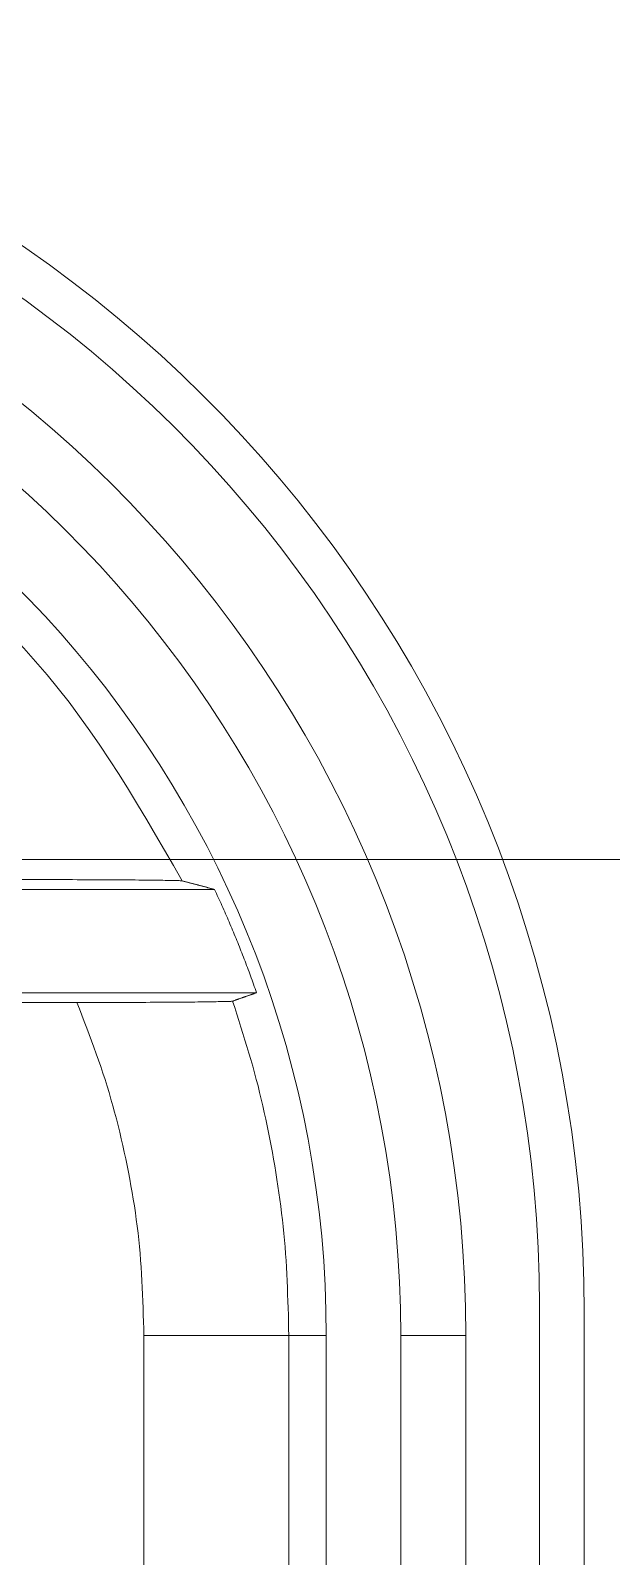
# Model space of a CAD drawing. Header units: inches. Extents: x 0 to 40, y 35.9 to 64.1.
# Drawn here: x 29.175 to 29.534, y 52.401 to 53.345 of the extents above; entities that cross this region are included whole.
import ezdxf

# ---------------------------------------------------------------- set-up
doc = ezdxf.new("R2010")
doc.units = ezdxf.units.IN
doc.header["$MEASUREMENT"] = 0
doc.layers.add('2', color=7, linetype='Continuous')

# ---------------------------------------------------------------- blocks, each defined once
blk = doc.blocks.new('block 1965')
at = {"layer": '2', "color": 7, "lineweight": 18, "true_color": 0xffffff}
blk.add_lwpolyline([(29.03382, 52.75023), (29.31449, 52.75023)], dxfattribs=at)
blk = doc.blocks.new('block 2090')
at = {"layer": '2', "color": 7, "lineweight": 18, "true_color": 0xffffff}
blk.add_lwpolyline([(29.44416, 52.53824), (29.44416, 49.27517)], dxfattribs=at)
blk = doc.blocks.new('block 2113')
at = {"layer": '2', "color": 7, "lineweight": 18, "true_color": 0xffffff}
blk.add_lwpolyline([(29.44416, 52.53824), (29.40379, 52.53824)], dxfattribs=at)
blk = doc.blocks.new('block 2118')
at = {"layer": '2', "color": 7, "lineweight": 18, "true_color": 0xffffff}
blk.add_lwpolyline([(29.40379, 49.27517), (29.40379, 52.53824)], dxfattribs=at)
blk = doc.blocks.new('block 2232')
at = {"layer": '2', "color": 7, "lineweight": 18, "true_color": 0xffffff}
blk.add_lwpolyline([(29.03382, 52.81418), (29.28844, 52.81418)], dxfattribs=at)
blk = doc.blocks.new('block 2243')
at = {"layer": '2', "color": 7, "lineweight": 18, "true_color": 0xffffff}
blk.add_lwpolyline([(29.35769, 49.27517), (29.35769, 52.53824)], dxfattribs=at)
blk = doc.blocks.new('block 2247')
at = {"layer": '2', "color": 7, "lineweight": 18, "true_color": 0xffffff}
blk.add_lwpolyline([(29.48967, 52.55626), (29.48967, 49.42155)], dxfattribs=at)
blk = doc.blocks.new('block 2248')
at = {"layer": '2', "color": 7, "lineweight": 18, "true_color": 0xffffff}
blk.add_lwpolyline([(29.51744, 49.42155), (29.51744, 52.55261)], dxfattribs=at)
blk = doc.blocks.new('block 2304')
at = {"layer": '2', "color": 7, "lineweight": 18, "true_color": 0xffffff}
blk.add_open_spline([(28.81764, 53.31743), (29.20159, 53.26953), (29.48971, 52.94316), (29.48967, 52.55626)], degree=3, dxfattribs=at)
blk = doc.blocks.new('block 2351')
at = {"layer": '2', "color": 7, "lineweight": 18, "true_color": 0xffffff}
blk.add_open_spline([(29.40379, 52.53824), (29.40379, 52.8924), (29.13982, 53.19103), (28.78835, 53.23453)], degree=3, dxfattribs=at)
blk = doc.blocks.new('block 2398')
at = {"layer": '2', "color": 7, "lineweight": 18, "true_color": 0xffffff}
blk.add_open_spline([(29.35769, 52.53824), (29.35769, 52.86914), (29.11106, 53.14816), (28.78267, 53.18879)], degree=3, dxfattribs=at)
blk = doc.blocks.new('block 2399')
at = {"layer": '2', "color": 7, "lineweight": 18, "true_color": 0xffffff}
blk.add_open_spline([(28.79332, 53.27461), (29.16501, 53.2286), (29.44416, 52.91279), (29.44416, 52.53824)], degree=3, dxfattribs=at)
blk = doc.blocks.new('block 2450')
at = {"layer": '2', "color": 7, "lineweight": 18, "true_color": 0xffffff}
blk.add_open_spline([(28.81726, 53.34548), (29.2173, 53.29563), (29.51744, 52.95573), (29.51744, 52.55261)], degree=3, dxfattribs=at)
blk = doc.blocks.new('block 2480')
at = {"layer": '2', "color": 7, "lineweight": 18, "true_color": 0xffffff}
blk.add_open_spline([(29.16432, 52.82024), (29.16432, 52.82024), (29.16742, 52.82024), (29.16742, 52.82024), (29.16742, 52.82024), (29.17052, 52.82024), (29.17052, 52.82024), (29.17052, 52.82024), (29.17362, 52.82022), (29.17362, 52.82022), (29.17362, 52.82022), (29.17669, 52.82022), (29.17669, 52.82022), (29.17669, 52.82022), (29.17975, 52.82022), (29.17975, 52.82022), (29.17975, 52.82022), (29.18278, 52.8202), (29.18278, 52.8202), (29.18278, 52.8202), (29.18582, 52.8202), (29.18582, 52.8202), (29.18582, 52.8202), (29.18881, 52.8202), (29.18881, 52.8202), (29.18881, 52.8202), (29.19178, 52.82019), (29.19178, 52.82019), (29.19178, 52.82019), (29.19474, 52.82019), (29.19474, 52.82019), (29.19474, 52.82019), (29.19767, 52.82017), (29.19767, 52.82017), (29.19767, 52.82017), (29.20056, 52.82017), (29.20056, 52.82017), (29.20056, 52.82017), (29.20342, 52.82015), (29.20342, 52.82015), (29.20342, 52.82015), (29.20628, 52.82015), (29.20628, 52.82015), (29.20628, 52.82015), (29.20907, 52.82014), (29.20907, 52.82014), (29.20907, 52.82014), (29.21183, 52.82014), (29.21183, 52.82014), (29.21183, 52.82014), (29.21458, 52.82012), (29.21458, 52.82012), (29.21458, 52.82012), (29.21727, 52.8201), (29.21727, 52.8201), (29.21727, 52.8201), (29.21992, 52.82008), (29.21992, 52.82008), (29.21992, 52.82008), (29.22251, 52.82007), (29.22251, 52.82007), (29.22251, 52.82007), (29.22509, 52.82007), (29.22509, 52.82007), (29.22509, 52.82007), (29.2276, 52.82005), (29.2276, 52.82005), (29.2276, 52.82005), (29.23005, 52.82003), (29.23005, 52.82003), (29.23005, 52.82003), (29.23246, 52.82001), (29.23246, 52.82001), (29.23246, 52.82001), (29.23484, 52.82), (29.23484, 52.82), (29.23484, 52.82), (29.23715, 52.81998), (29.23715, 52.81998), (29.23715, 52.81998), (29.23939, 52.81996), (29.23939, 52.81996), (29.23939, 52.81996), (29.24156, 52.81993), (29.24156, 52.81993), (29.24156, 52.81993), (29.24369, 52.81993), (29.24369, 52.81993), (29.24369, 52.81993), (29.24573, 52.81989), (29.24573, 52.81989), (29.24573, 52.81989), (29.24769, 52.81988), (29.24769, 52.81988), (29.24769, 52.81988), (29.24958, 52.81986), (29.24958, 52.81986), (29.24958, 52.81986), (29.25141, 52.81983), (29.25141, 52.81983), (29.25141, 52.81983), (29.25317, 52.81981), (29.25317, 52.81981), (29.25317, 52.81981), (29.25482, 52.81979), (29.25482, 52.81979), (29.25482, 52.81979), (29.25641, 52.81976), (29.25641, 52.81976), (29.25641, 52.81976), (29.25792, 52.81974), (29.25792, 52.81974), (29.25792, 52.81974), (29.2593, 52.81972), (29.2593, 52.81972), (29.2593, 52.81972), (29.26064, 52.81969), (29.26064, 52.81969), (29.26064, 52.81969), (29.26185, 52.81967), (29.26185, 52.81967), (29.26185, 52.81967), (29.26299, 52.81965), (29.26299, 52.81965), (29.26299, 52.81965), (29.26402, 52.81962), (29.26402, 52.81962), (29.26402, 52.81962), (29.26495, 52.81958), (29.26495, 52.81958), (29.26495, 52.81958), (29.26578, 52.81957), (29.26578, 52.81957), (29.26578, 52.81957), (29.2665, 52.81955), (29.2665, 52.81955), (29.2665, 52.81955), (29.26712, 52.81951), (29.26712, 52.81951), (29.26712, 52.81951), (29.26764, 52.81948), (29.26764, 52.81948), (29.26764, 52.81948), (29.26802, 52.81946), (29.26802, 52.81946), (29.26802, 52.81946), (29.26829, 52.81943), (29.26829, 52.81943)], degree=3, knots=[0, 0, 0, 0, 1, 1, 1, 2, 2, 2, 3, 3, 3, 4, 4, 4, 5, 5, 5, 6, 6, 6, 7, 7, 7, 8, 8, 8, 9, 9, 9, 10, 10, 10, 11, 11, 11, 12, 12, 12, 13, 13, 13, 14, 14, 14, 15, 15, 15, 16, 16, 16, 17, 17, 17, 18, 18, 18, 19, 19, 19, 20, 20, 20, 21, 21, 21, 22, 22, 22, 23, 23, 23, 24, 24, 24, 25, 25, 25, 26, 26, 26, 27, 27, 27, 28, 28, 28, 29, 29, 29, 30, 30, 30, 31, 31, 31, 32, 32, 32, 33, 33, 33, 34, 34, 34, 35, 35, 35, 36, 36, 36, 37, 37, 37, 38, 38, 38, 39, 39, 39, 40, 40, 40, 41, 41, 41, 42, 42, 42, 43, 43, 43, 44, 44, 44, 45, 45, 45, 46, 46, 46, 47, 47, 47, 48, 48, 48, 49, 49, 49, 49], dxfattribs=at)
blk = doc.blocks.new('block 2577')
at = {"layer": '2', "color": 7, "lineweight": 18, "true_color": 0xffffff}
blk.add_lwpolyline([(29.28844, 52.81418), (29.28903, 52.81292), (29.28962, 52.81166), (29.2902, 52.81042), (29.29079, 52.80916), (29.29137, 52.8079), (29.29192, 52.80665), (29.29251, 52.80539), (29.2931, 52.80413), (29.29365, 52.80288), (29.2942, 52.8016), (29.29478, 52.80034), (29.29534, 52.79909), (29.29589, 52.79781), (29.29644, 52.79655), (29.29699, 52.79528), (29.29754, 52.79402), (29.29806, 52.79275), (29.29861, 52.79147), (29.29916, 52.7902), (29.29968, 52.78892), (29.30023, 52.78765), (29.30074, 52.78637), (29.3013, 52.7851), (29.30181, 52.78382), (29.30233, 52.78255), (29.30285, 52.78127), (29.30336, 52.77998), (29.30388, 52.77871), (29.3044, 52.77742), (29.30488, 52.77614), (29.30539, 52.77485), (29.30591, 52.77356), (29.30639, 52.77228), (29.30691, 52.77099), (29.30739, 52.7697), (29.30788, 52.76841), (29.30839, 52.76712), (29.30887, 52.76582), (29.30936, 52.76453), (29.30984, 52.76322), (29.31032, 52.76193), (29.31077, 52.76064), (29.31125, 52.75935), (29.31173, 52.75804), (29.31218, 52.75675), (29.31266, 52.75544), (29.31311, 52.75414), (29.31359, 52.75284), (29.31404, 52.75153), (29.31449, 52.75023)], dxfattribs=at)
blk = doc.blocks.new('block 2617')
at = {"layer": '2', "color": 7, "lineweight": 18, "true_color": 0xffffff}
blk.add_lwpolyline([(29.24473, 52.16526), (29.24473, 52.1727), (29.24473, 52.18017), (29.24473, 52.18762), (29.24473, 52.19509), (29.24473, 52.20255), (29.24473, 52.21001), (29.24473, 52.21747), (29.24473, 52.22493), (29.24473, 52.23238), (29.24473, 52.23984), (29.24473, 52.2473), (29.24473, 52.25476), (29.24473, 52.26222), (29.24473, 52.26968), (29.24473, 52.27715), (29.24473, 52.28459), (29.24473, 52.29207), (29.24473, 52.29951), (29.24473, 52.30699), (29.24473, 52.31445), (29.24473, 52.32191), (29.24473, 52.32936), (29.24473, 52.33682), (29.24473, 52.34428), (29.24473, 52.35174), (29.24473, 52.3592), (29.24473, 52.36666), (29.24473, 52.37412), (29.24473, 52.38157), (29.24473, 52.38905), (29.24473, 52.39649), (29.24473, 52.40397), (29.24473, 52.41141), (29.24473, 52.41888), (29.24473, 52.42634), (29.24473, 52.4338), (29.24473, 52.44126), (29.24473, 52.44872), (29.24473, 52.45618), (29.24473, 52.46364), (29.24473, 52.4711), (29.24473, 52.47855), (29.24473, 52.48601), (29.24473, 52.49347), (29.24473, 52.50095), (29.24473, 52.50839), (29.24473, 52.51586), (29.24473, 52.52332), (29.24473, 52.53078), (29.24473, 52.53824)], dxfattribs=at)
blk = doc.blocks.new('block 2639')
at = {"layer": '2', "color": 7, "lineweight": 18, "true_color": 0xffffff}
blk.add_lwpolyline([(29.33454, 52.16476), (29.33454, 52.17223), (29.33454, 52.17969), (29.33454, 52.18717), (29.33454, 52.19464), (29.33454, 52.2021), (29.33454, 52.20958), (29.33454, 52.21704), (29.33454, 52.22451), (29.33454, 52.23199), (29.33454, 52.23946), (29.33454, 52.24692), (29.33454, 52.2544), (29.33454, 52.26186), (29.33454, 52.26933), (29.33454, 52.27681), (29.33454, 52.28427), (29.33454, 52.29174), (29.33454, 52.2992), (29.33454, 52.30668), (29.33454, 52.31415), (29.33454, 52.32161), (29.33454, 52.32909), (29.33454, 52.33655), (29.33454, 52.34402), (29.33454, 52.3515), (29.33454, 52.35897), (29.33454, 52.36643), (29.33454, 52.37391), (29.33454, 52.38137), (29.33454, 52.38884), (29.33454, 52.39632), (29.33454, 52.40378), (29.33454, 52.41125), (29.33454, 52.41871), (29.33454, 52.42619), (29.33454, 52.43366), (29.33454, 52.44114), (29.33454, 52.4486), (29.33454, 52.45607), (29.33454, 52.46353), (29.33454, 52.47101), (29.33454, 52.47848), (29.33454, 52.48594), (29.33454, 52.49342), (29.33454, 52.50088), (29.33454, 52.50835), (29.33454, 52.51583), (29.33454, 52.52331), (29.33454, 52.53076), (29.33454, 52.53824)], dxfattribs=at)
blk = doc.blocks.new('block 2645')
at = {"layer": '2', "color": 7, "lineweight": 18, "true_color": 0xffffff}
blk.add_lwpolyline([(29.20332, 52.74419), (29.20087, 52.74419), (29.19842, 52.74419), (29.19601, 52.74417), (29.19357, 52.74417), (29.19112, 52.74417), (29.18867, 52.74417), (29.18623, 52.74417), (29.18378, 52.74417), (29.18134, 52.74417), (29.17889, 52.74417), (29.17644, 52.74417), (29.174, 52.74417), (29.17155, 52.74417), (29.16911, 52.74417), (29.16666, 52.74417), (29.16421, 52.74417), (29.16177, 52.74417), (29.15932, 52.74417), (29.15688, 52.74415), (29.15447, 52.74415), (29.15202, 52.74415), (29.14957, 52.74415), (29.14713, 52.74415), (29.14468, 52.74415), (29.14223, 52.74415), (29.13979, 52.74415), (29.13734, 52.74415), (29.1349, 52.74415), (29.13245, 52.74414), (29.13, 52.74414), (29.12756, 52.74414), (29.12511, 52.74414), (29.12267, 52.74414), (29.12022, 52.74414), (29.11777, 52.74414), (29.11533, 52.74414), (29.11288, 52.74414), (29.11044, 52.74414), (29.10799, 52.74414), (29.10554, 52.74414), (29.10313, 52.74414), (29.10069, 52.74414), (29.09824, 52.74414), (29.0958, 52.74414), (29.09335, 52.74414), (29.0909, 52.74412), (29.08846, 52.74412), (29.08601, 52.74412), (29.08356, 52.74412), (29.08112, 52.74412)], dxfattribs=at)
blk = doc.blocks.new('block 2653')
at = {"layer": '2', "color": 7, "lineweight": 18, "true_color": 0xffffff}
blk.add_lwpolyline([(29.24473, 52.53824), (29.24462, 52.54246), (29.24449, 52.5467), (29.24438, 52.55094), (29.24424, 52.55516), (29.24411, 52.55938), (29.24393, 52.56361), (29.24376, 52.56783), (29.24356, 52.57205), (29.24331, 52.57627), (29.24304, 52.58049), (29.24273, 52.58471), (29.24238, 52.58892), (29.242, 52.59314), (29.24159, 52.59734), (29.24111, 52.60154), (29.24059, 52.60573), (29.24004, 52.60993), (29.23946, 52.61412), (29.23884, 52.6183), (29.23818, 52.62247), (29.23749, 52.62666), (29.23673, 52.63083), (29.23598, 52.63498), (29.23518, 52.63915), (29.23436, 52.6433), (29.23353, 52.64743), (29.23263, 52.65158), (29.2317, 52.6557), (29.23077, 52.65983), (29.22977, 52.66395), (29.22878, 52.66805), (29.22774, 52.67215), (29.22664, 52.67623), (29.22554, 52.68032), (29.22437, 52.68438), (29.22316, 52.68843), (29.22195, 52.69248), (29.22068, 52.69651), (29.21937, 52.70052), (29.21799, 52.70453), (29.21661, 52.70853), (29.21524, 52.71251), (29.21379, 52.71649), (29.21234, 52.72047), (29.21086, 52.72443), (29.20938, 52.72837), (29.20786, 52.73234), (29.20635, 52.73628), (29.20483, 52.74024), (29.20332, 52.74419)], dxfattribs=at)
blk = doc.blocks.new('block 2667')
at = {"layer": '2', "color": 7, "lineweight": 18, "true_color": 0xffffff}
blk.add_lwpolyline([(29.33454, 52.53824), (29.33499, 52.53824), (29.33544, 52.53824), (29.33592, 52.53824), (29.33637, 52.53824), (29.33685, 52.53824), (29.3373, 52.53824), (29.33778, 52.53824), (29.33823, 52.53824), (29.33871, 52.53824), (29.33916, 52.53824), (29.3396, 52.53824), (29.34009, 52.53824), (29.34053, 52.53824), (29.34102, 52.53824), (29.34146, 52.53824), (29.34195, 52.53824), (29.3424, 52.53824), (29.34288, 52.53824), (29.34333, 52.53824), (29.34377, 52.53824), (29.34426, 52.53824), (29.3447, 52.53824), (29.34519, 52.53824), (29.34563, 52.53824), (29.34612, 52.53824), (29.34656, 52.53824), (29.34705, 52.53824), (29.34749, 52.53824), (29.34794, 52.53824), (29.34842, 52.53824), (29.34887, 52.53824), (29.34935, 52.53824), (29.3498, 52.53824), (29.35028, 52.53824), (29.35073, 52.53824), (29.35118, 52.53824), (29.35166, 52.53824), (29.35211, 52.53824), (29.35259, 52.53824), (29.35304, 52.53824), (29.35352, 52.53824), (29.35397, 52.53824), (29.35445, 52.53824), (29.3549, 52.53824), (29.35538, 52.53824), (29.35583, 52.53824), (29.35628, 52.53824), (29.35676, 52.53824), (29.35721, 52.53824), (29.35769, 52.53824)], dxfattribs=at)
blk = doc.blocks.new('block 2861')
at = {"layer": '2', "color": 7, "lineweight": 18, "true_color": 0xffffff}
blk.add_lwpolyline([(29.33454, 52.53824), (29.3344, 52.54244), (29.3343, 52.54666), (29.3342, 52.55087), (29.33406, 52.55509), (29.33392, 52.55931), (29.33378, 52.56351), (29.33361, 52.56771), (29.33344, 52.57193), (29.33323, 52.57614), (29.33299, 52.58034), (29.33275, 52.58454), (29.33244, 52.58875), (29.33213, 52.59295), (29.33178, 52.59713), (29.33141, 52.60134), (29.33096, 52.60552), (29.33051, 52.60971), (29.33003, 52.61389), (29.32951, 52.61808), (29.32896, 52.62225), (29.32837, 52.62642), (29.32775, 52.63059), (29.32713, 52.63475), (29.32644, 52.63892), (29.32576, 52.64307), (29.32507, 52.64723), (29.32431, 52.65138), (29.32355, 52.65553), (29.32276, 52.65966), (29.32193, 52.6638), (29.32107, 52.66793), (29.32021, 52.67206), (29.31931, 52.67616), (29.31838, 52.68028), (29.31742, 52.68438), (29.31642, 52.68846), (29.31542, 52.69256), (29.31435, 52.69663), (29.31325, 52.70069), (29.31215, 52.70476), (29.31098, 52.70881), (29.3098, 52.71285), (29.3086, 52.71689), (29.30736, 52.72092), (29.30612, 52.72493), (29.30484, 52.72894), (29.30357, 52.73297), (29.30229, 52.73699), (29.30102, 52.741), (29.29971, 52.745)], dxfattribs=at)
blk = doc.blocks.new('block 2862')
at = {"layer": '2', "color": 7, "lineweight": 18, "true_color": 0xffffff}
blk.add_lwpolyline([(29.31449, 52.75023), (29.31418, 52.75013), (29.3139, 52.75003), (29.31359, 52.74991), (29.31332, 52.7498), (29.31301, 52.7497), (29.31273, 52.7496), (29.31242, 52.74949), (29.31211, 52.74939), (29.31184, 52.74929), (29.31153, 52.74918), (29.31125, 52.74908), (29.31094, 52.74898), (29.31067, 52.74887), (29.31036, 52.74877), (29.31005, 52.74865), (29.30977, 52.74855), (29.30946, 52.74844), (29.30918, 52.74834), (29.30887, 52.74824), (29.30856, 52.74813), (29.30829, 52.74803), (29.30798, 52.74793), (29.3077, 52.74782), (29.30739, 52.74772), (29.30712, 52.74762), (29.30681, 52.74751), (29.3065, 52.74741), (29.30622, 52.74731), (29.30591, 52.7472), (29.30564, 52.7471), (29.30533, 52.747), (29.30502, 52.74689), (29.30474, 52.74679), (29.30443, 52.74669), (29.30415, 52.74657), (29.30384, 52.74646), (29.30357, 52.74636), (29.30326, 52.74626), (29.30295, 52.74615), (29.30267, 52.74605), (29.30236, 52.74594), (29.30209, 52.74584), (29.30178, 52.74574), (29.3015, 52.74563), (29.30119, 52.74553), (29.30088, 52.74543), (29.30061, 52.74531), (29.3003, 52.7452), (29.30002, 52.7451), (29.29971, 52.745)], dxfattribs=at)
blk = doc.blocks.new('block 2863')
at = {"layer": '2', "color": 7, "lineweight": 18, "true_color": 0xffffff}
blk.add_lwpolyline([(29.26846, 52.81941), (29.26888, 52.81931), (29.26929, 52.8192), (29.26967, 52.8191), (29.27008, 52.819), (29.27046, 52.81888), (29.27087, 52.81877), (29.27129, 52.81867), (29.27167, 52.81857), (29.27208, 52.81846), (29.27246, 52.81836), (29.27287, 52.81826), (29.27329, 52.81815), (29.27367, 52.81805), (29.27408, 52.81793), (29.27446, 52.81783), (29.27487, 52.81772), (29.27528, 52.81762), (29.27566, 52.81752), (29.27608, 52.81741), (29.27646, 52.81731), (29.27687, 52.81721), (29.27728, 52.8171), (29.27766, 52.817), (29.27808, 52.8169), (29.27845, 52.81679), (29.27887, 52.81669), (29.27928, 52.81659), (29.27966, 52.81648), (29.28007, 52.81638), (29.28045, 52.81626), (29.28087, 52.81616), (29.28128, 52.81605), (29.28166, 52.81595), (29.28207, 52.81585), (29.28245, 52.81574), (29.28286, 52.81564), (29.28328, 52.81554), (29.28366, 52.81543), (29.28407, 52.81531), (29.28445, 52.81521), (29.28486, 52.81511), (29.28528, 52.815), (29.28565, 52.8149), (29.28607, 52.8148), (29.28645, 52.81469), (29.28686, 52.81459), (29.28727, 52.81449), (29.28765, 52.81438), (29.28807, 52.81428), (29.28844, 52.81418)], dxfattribs=at)
blk = doc.blocks.new('block 2864')
at = {"layer": '2', "color": 7, "lineweight": 18, "true_color": 0xffffff}
blk.add_lwpolyline([(28.8565, 53.15083), (28.86701, 53.14787), (28.87748, 53.14487), (28.88792, 53.14179), (28.89836, 53.1386), (28.90869, 53.13524), (28.91899, 53.13169), (28.92922, 53.12792), (28.93939, 53.12394), (28.94945, 53.11976), (28.95944, 53.1154), (28.96936, 53.11085), (28.97918, 53.10615), (28.98896, 53.10129), (28.99861, 53.09628), (29.00822, 53.09109), (29.01769, 53.08575), (29.0271, 53.08024), (29.03644, 53.07457), (29.04563, 53.06873), (29.05473, 53.06274), (29.06372, 53.05659), (29.07261, 53.05028), (29.08139, 53.04383), (29.09004, 53.03721), (29.09862, 53.03046), (29.10709, 53.02357), (29.11547, 53.01654), (29.1237, 53.00937), (29.13183, 53.00205), (29.13986, 52.99459), (29.14771, 52.987), (29.15543, 52.97926), (29.16301, 52.97137), (29.17045, 52.96335), (29.17768, 52.9552), (29.18478, 52.9469), (29.19167, 52.93846), (29.19839, 52.92988), (29.2049, 52.92116), (29.21124, 52.91233), (29.21744, 52.90335), (29.22347, 52.89429), (29.2294, 52.88513), (29.23518, 52.87589), (29.24087, 52.86657), (29.24648, 52.85722), (29.25203, 52.8478), (29.25754, 52.83836), (29.26302, 52.82889), (29.26846, 52.81941)], dxfattribs=at)
blk = doc.blocks.new('block 2871')
at = {"layer": '2', "color": 7, "lineweight": 18, "true_color": 0xffffff}
blk.add_open_spline([(29.24473, 52.53824), (29.24473, 52.53824), (29.24728, 52.53824), (29.24728, 52.53824), (29.24728, 52.53824), (29.24989, 52.53824), (29.24989, 52.53824), (29.24989, 52.53824), (29.25251, 52.53824), (29.25251, 52.53824), (29.25251, 52.53824), (29.25513, 52.53824), (29.25513, 52.53824), (29.25513, 52.53824), (29.25775, 52.53824), (29.25775, 52.53824), (29.25775, 52.53824), (29.2604, 52.53824), (29.2604, 52.53824), (29.2604, 52.53824), (29.26305, 52.53824), (29.26305, 52.53824), (29.26305, 52.53824), (29.26571, 52.53824), (29.26571, 52.53824), (29.26571, 52.53824), (29.26836, 52.53824), (29.26836, 52.53824), (29.26836, 52.53824), (29.27101, 52.53824), (29.27101, 52.53824), (29.27101, 52.53824), (29.27367, 52.53824), (29.27367, 52.53824), (29.27367, 52.53824), (29.27628, 52.53824), (29.27628, 52.53824), (29.27628, 52.53824), (29.27887, 52.53824), (29.27887, 52.53824), (29.27887, 52.53824), (29.28145, 52.53824), (29.28145, 52.53824), (29.28145, 52.53824), (29.284, 52.53824), (29.284, 52.53824), (29.284, 52.53824), (29.28655, 52.53824), (29.28655, 52.53824), (29.28655, 52.53824), (29.28903, 52.53824), (29.28903, 52.53824), (29.28903, 52.53824), (29.29151, 52.53824), (29.29151, 52.53824), (29.29151, 52.53824), (29.29392, 52.53824), (29.29392, 52.53824), (29.29392, 52.53824), (29.2963, 52.53824), (29.2963, 52.53824), (29.2963, 52.53824), (29.29864, 52.53824), (29.29864, 52.53824), (29.29864, 52.53824), (29.30092, 52.53824), (29.30092, 52.53824), (29.30092, 52.53824), (29.30316, 52.53824), (29.30316, 52.53824), (29.30316, 52.53824), (29.30533, 52.53824), (29.30533, 52.53824), (29.30533, 52.53824), (29.30743, 52.53824), (29.30743, 52.53824), (29.30743, 52.53824), (29.30946, 52.53824), (29.30946, 52.53824), (29.30946, 52.53824), (29.31142, 52.53824), (29.31142, 52.53824), (29.31142, 52.53824), (29.31332, 52.53824), (29.31332, 52.53824), (29.31332, 52.53824), (29.31511, 52.53824), (29.31511, 52.53824), (29.31511, 52.53824), (29.31683, 52.53824), (29.31683, 52.53824), (29.31683, 52.53824), (29.31849, 52.53824), (29.31849, 52.53824), (29.31849, 52.53824), (29.32004, 52.53824), (29.32004, 52.53824), (29.32004, 52.53824), (29.32155, 52.53824), (29.32155, 52.53824), (29.32155, 52.53824), (29.32293, 52.53824), (29.32293, 52.53824), (29.32293, 52.53824), (29.32427, 52.53824), (29.32427, 52.53824), (29.32427, 52.53824), (29.32551, 52.53824), (29.32551, 52.53824), (29.32551, 52.53824), (29.32669, 52.53824), (29.32669, 52.53824), (29.32669, 52.53824), (29.32779, 52.53824), (29.32779, 52.53824), (29.32779, 52.53824), (29.32879, 52.53824), (29.32879, 52.53824), (29.32879, 52.53824), (29.32972, 52.53824), (29.32972, 52.53824), (29.32972, 52.53824), (29.33058, 52.53824), (29.33058, 52.53824), (29.33058, 52.53824), (29.33134, 52.53824), (29.33134, 52.53824), (29.33134, 52.53824), (29.33203, 52.53824), (29.33203, 52.53824), (29.33203, 52.53824), (29.33261, 52.53824), (29.33261, 52.53824), (29.33261, 52.53824), (29.33316, 52.53824), (29.33316, 52.53824), (29.33316, 52.53824), (29.33358, 52.53824), (29.33358, 52.53824), (29.33358, 52.53824), (29.33395, 52.53824), (29.33395, 52.53824), (29.33395, 52.53824), (29.33423, 52.53824), (29.33423, 52.53824), (29.33423, 52.53824), (29.3344, 52.53824), (29.3344, 52.53824)], degree=3, knots=[0, 0, 0, 0, 1, 1, 1, 2, 2, 2, 3, 3, 3, 4, 4, 4, 5, 5, 5, 6, 6, 6, 7, 7, 7, 8, 8, 8, 9, 9, 9, 10, 10, 10, 11, 11, 11, 12, 12, 12, 13, 13, 13, 14, 14, 14, 15, 15, 15, 16, 16, 16, 17, 17, 17, 18, 18, 18, 19, 19, 19, 20, 20, 20, 21, 21, 21, 22, 22, 22, 23, 23, 23, 24, 24, 24, 25, 25, 25, 26, 26, 26, 27, 27, 27, 28, 28, 28, 29, 29, 29, 30, 30, 30, 31, 31, 31, 32, 32, 32, 33, 33, 33, 34, 34, 34, 35, 35, 35, 36, 36, 36, 37, 37, 37, 38, 38, 38, 39, 39, 39, 40, 40, 40, 41, 41, 41, 42, 42, 42, 43, 43, 43, 44, 44, 44, 45, 45, 45, 46, 46, 46, 47, 47, 47, 48, 48, 48, 49, 49, 49, 49], dxfattribs=at)
blk = doc.blocks.new('block 2872')
at = {"layer": '2', "color": 7, "lineweight": 18, "true_color": 0xffffff}
blk.add_open_spline([(29.29971, 52.745), (29.29961, 52.74498), (29.29937, 52.74496), (29.29937, 52.74496), (29.29937, 52.74496), (29.29906, 52.74493), (29.29906, 52.74493), (29.29906, 52.74493), (29.29864, 52.74489), (29.29864, 52.74489), (29.29864, 52.74489), (29.29813, 52.74488), (29.29813, 52.74488), (29.29813, 52.74488), (29.29754, 52.74486), (29.29754, 52.74486), (29.29754, 52.74486), (29.29685, 52.74483), (29.29685, 52.74483), (29.29685, 52.74483), (29.29606, 52.74479), (29.29606, 52.74479), (29.29606, 52.74479), (29.2952, 52.74477), (29.2952, 52.74477), (29.2952, 52.74477), (29.29423, 52.74476), (29.29423, 52.74476), (29.29423, 52.74476), (29.2932, 52.74472), (29.2932, 52.74472), (29.2932, 52.74472), (29.29206, 52.7447), (29.29206, 52.7447), (29.29206, 52.7447), (29.29082, 52.74469), (29.29082, 52.74469), (29.29082, 52.74469), (29.28951, 52.74465), (29.28951, 52.74465), (29.28951, 52.74465), (29.28813, 52.74464), (29.28813, 52.74464), (29.28813, 52.74464), (29.28665, 52.74462), (29.28665, 52.74462), (29.28665, 52.74462), (29.2851, 52.74458), (29.2851, 52.74458), (29.2851, 52.74458), (29.28345, 52.74457), (29.28345, 52.74457), (29.28345, 52.74457), (29.28176, 52.74455), (29.28176, 52.74455), (29.28176, 52.74455), (29.27997, 52.74453), (29.27997, 52.74453), (29.27997, 52.74453), (29.27814, 52.74452), (29.27814, 52.74452), (29.27814, 52.74452), (29.27621, 52.74448), (29.27621, 52.74448), (29.27621, 52.74448), (29.27422, 52.74446), (29.27422, 52.74446), (29.27422, 52.74446), (29.27218, 52.74445), (29.27218, 52.74445), (29.27218, 52.74445), (29.27005, 52.74443), (29.27005, 52.74443), (29.27005, 52.74443), (29.26788, 52.74441), (29.26788, 52.74441), (29.26788, 52.74441), (29.26564, 52.74439), (29.26564, 52.74439), (29.26564, 52.74439), (29.26333, 52.74438), (29.26333, 52.74438), (29.26333, 52.74438), (29.26099, 52.74436), (29.26099, 52.74436), (29.26099, 52.74436), (29.25861, 52.74434), (29.25861, 52.74434), (29.25861, 52.74434), (29.25616, 52.74434), (29.25616, 52.74434), (29.25616, 52.74434), (29.25368, 52.74433), (29.25368, 52.74433), (29.25368, 52.74433), (29.25113, 52.74431), (29.25113, 52.74431), (29.25113, 52.74431), (29.24859, 52.74429), (29.24859, 52.74429), (29.24859, 52.74429), (29.24597, 52.74427), (29.24597, 52.74427), (29.24597, 52.74427), (29.24328, 52.74427), (29.24328, 52.74427), (29.24328, 52.74427), (29.24059, 52.74426), (29.24059, 52.74426), (29.24059, 52.74426), (29.23787, 52.74426), (29.23787, 52.74426), (29.23787, 52.74426), (29.23511, 52.74424), (29.23511, 52.74424), (29.23511, 52.74424), (29.23232, 52.74424), (29.23232, 52.74424), (29.23232, 52.74424), (29.2295, 52.74422), (29.2295, 52.74422), (29.2295, 52.74422), (29.22667, 52.74422), (29.22667, 52.74422), (29.22667, 52.74422), (29.22385, 52.74421), (29.22385, 52.74421), (29.22385, 52.74421), (29.22096, 52.74421), (29.22096, 52.74421), (29.22096, 52.74421), (29.21806, 52.74421), (29.21806, 52.74421), (29.21806, 52.74421), (29.21513, 52.74421), (29.21513, 52.74421), (29.21513, 52.74421), (29.2122, 52.74419), (29.2122, 52.74419), (29.2122, 52.74419), (29.20924, 52.74419), (29.20924, 52.74419), (29.20924, 52.74419), (29.20628, 52.74419), (29.20628, 52.74419), (29.20628, 52.74419), (29.20332, 52.74419), (29.20332, 52.74419)], degree=3, knots=[0, 0, 0, 0, 1, 1, 1, 2, 2, 2, 3, 3, 3, 4, 4, 4, 5, 5, 5, 6, 6, 6, 7, 7, 7, 8, 8, 8, 9, 9, 9, 10, 10, 10, 11, 11, 11, 12, 12, 12, 13, 13, 13, 14, 14, 14, 15, 15, 15, 16, 16, 16, 17, 17, 17, 18, 18, 18, 19, 19, 19, 20, 20, 20, 21, 21, 21, 22, 22, 22, 23, 23, 23, 24, 24, 24, 25, 25, 25, 26, 26, 26, 27, 27, 27, 28, 28, 28, 29, 29, 29, 30, 30, 30, 31, 31, 31, 32, 32, 32, 33, 33, 33, 34, 34, 34, 35, 35, 35, 36, 36, 36, 37, 37, 37, 38, 38, 38, 39, 39, 39, 40, 40, 40, 41, 41, 41, 42, 42, 42, 43, 43, 43, 44, 44, 44, 45, 45, 45, 46, 46, 46, 47, 47, 47, 48, 48, 48, 49, 49, 49, 49], dxfattribs=at)
blk = doc.blocks.new('block 3646')
at = {"color": 5, "lineweight": 18, "true_color": 0x0000ff}
blk.add_lwpolyline([(28.33922, 52.83268), (30.18303, 52.83268)], dxfattribs=at)
blk = doc.blocks.new('block 3645')
blk.add_blockref('block 3646', (0, 0))

msp = doc.modelspace()

# ---------------------------------------------------------------- block references
msp.add_blockref('block 3645', (0, 0))
at = {"layer": '2'}
for name in ['block 2450', 'block 2304', 'block 2399', 'block 2351', 'block 2398', 'block 2864', 'block 2480', 'block 2863', 'block 2232', 'block 2577', 'block 1965', 'block 2645', 'block 2872', 'block 2653', 'block 2862', 'block 2861', 'block 2247', 'block 2248', 'block 2617', 'block 2871', 'block 2639', 'block 2667', 'block 2243', 'block 2113', 'block 2118', 'block 2090']:
    msp.add_blockref(name, (0, 0), dxfattribs=at)

doc.saveas('drawing.dxf')
